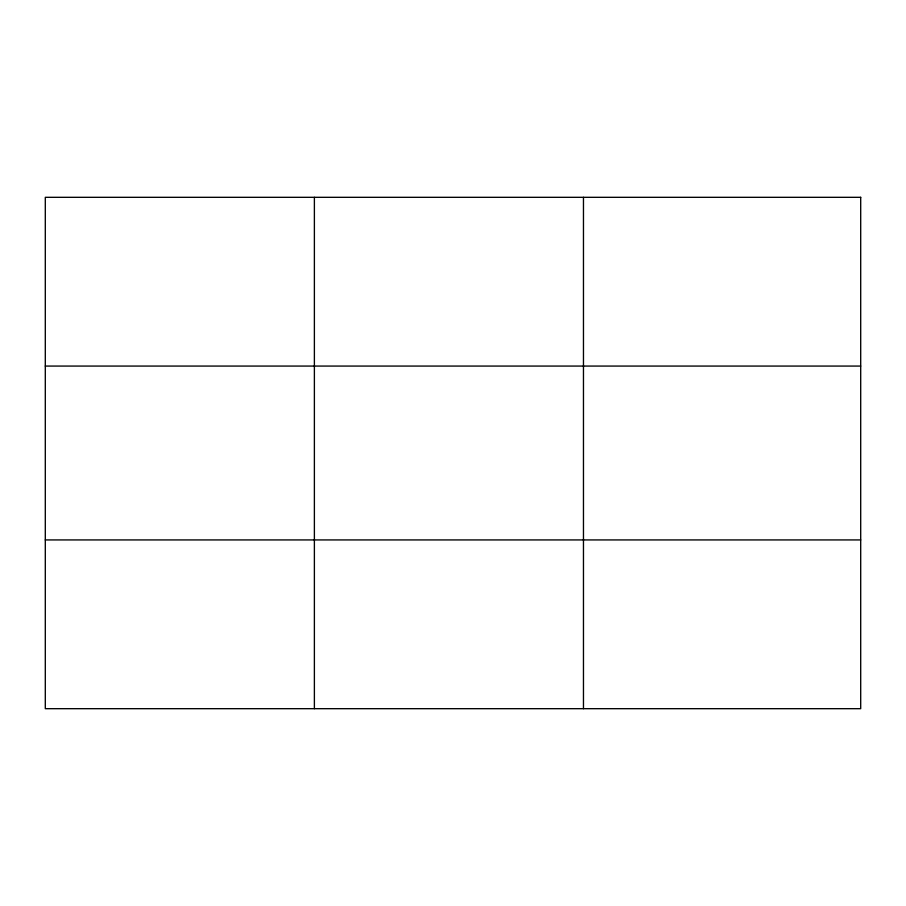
<?xml version="1.0" encoding="UTF-8"?>
<svg xmlns="http://www.w3.org/2000/svg" width="906" height="906" viewBox="0 0 906 906"><rect width="100%" height="100%" fill="white"/><g stroke="black" fill="none" stroke-linecap="round" stroke-linejoin="round"><path stroke-width="1.36" d="M314.382 197.315L314.382 708.685M583.464 197.315L583.464 708.685M45.3 366.069L860.7 366.069M45.3 539.931L860.7 539.931M860.7 197.315L860.7 708.685L45.3 708.685L45.3 197.315L860.7 197.315"/></g></svg>
